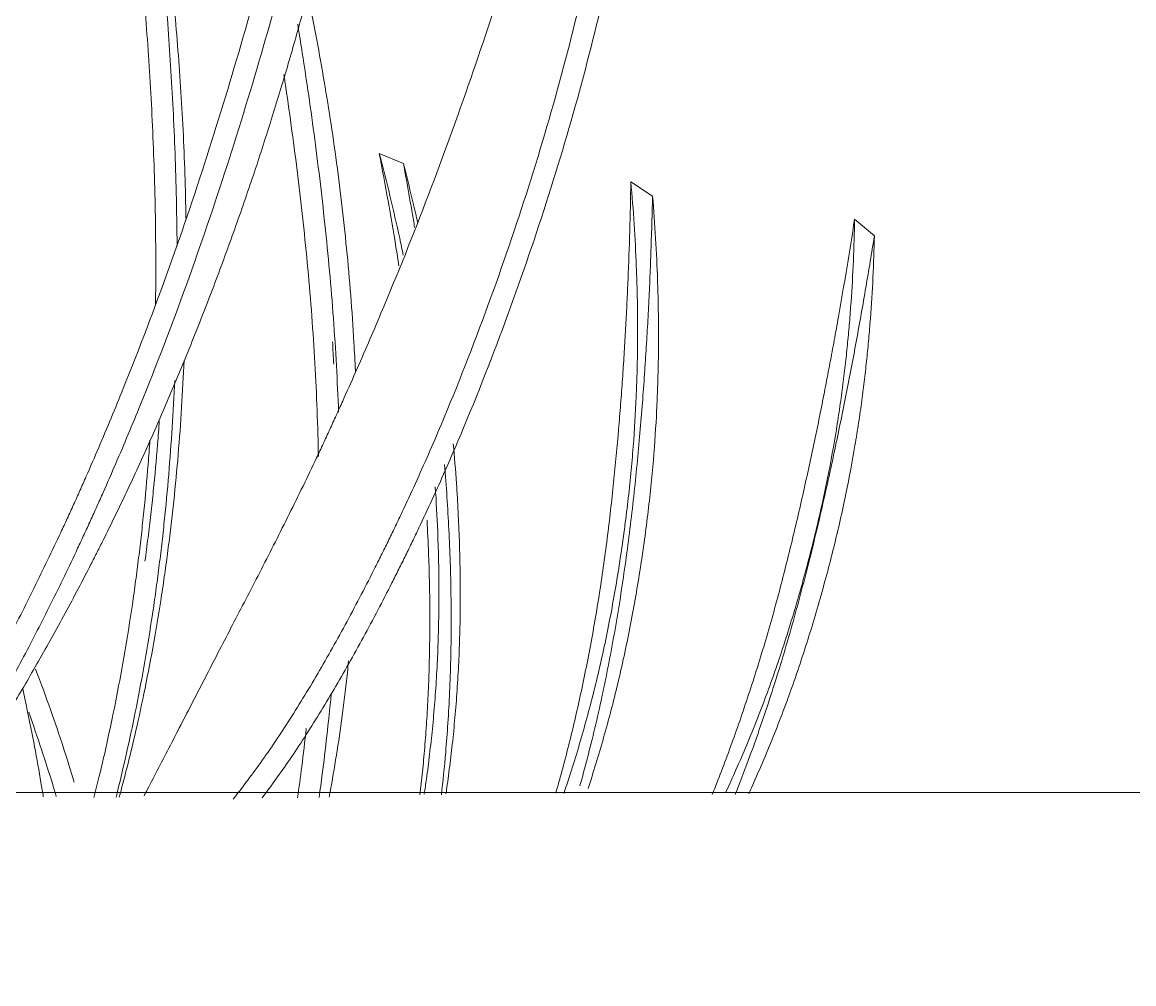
# Model space of a CAD drawing. Header units: millimetres. Extents: x -9018 to 25736, y -24663 to -1750.
# Drawn here: x -6452 to -6399.9, y -16188.6 to -16143.6 of the extents above; entities that cross this region are included whole.
import ezdxf

# ---------------------------------------------------------------- set-up
doc = ezdxf.new("R2010")
doc.units = ezdxf.units.MM
doc.layers.add('A-DETL-MBND', color=5, linetype='Continuous', lineweight=9)

# ---------------------------------------------------------------- blocks, each defined once
blk = doc.blocks.new('CRT_GAB_COZ_Bancada com cuba - Bancada em U-4227795-2 PAV')
at = {"layer": 'A-DETL-MBND'}
h = blk.add_hatch(dxfattribs=at)
h.set_pattern_fill('FP_3', color=256, style=0, pattern_type=2)
h.set_pattern_definition([(270, (15379.19, -7064.62), (101.6, -406.4), [16.764, -288.036, 16.764, -288.036, -1625.6]), (270, (15379.19, -7064.62), (101.6, -406.4), [-609.6, 16.764, -592.836, 16.764, -288.036, -711.2]), (270, (15379.19, -7064.62), (101.6, -406.4), [-1524, 16.764, -186.436, 16.764, -491.236]), (30, (15429.99, -7217.02), (301.1527, 291.1882), [16.764, -288.036, 16.764, -288.036, -1625.6]), (30, (15429.99, -7217.02), (301.1527, 291.1882), [-609.6, 16.764, -592.836, 16.764, -288.036, -711.2]), (30, (15429.99, -7217.02), (301.1527, 291.1882), [-1524, 16.764, -186.436, 16.764, -491.236]), (150, (15633.19, -7267.82), (-402.7527, 115.2118), [16.764, -288.036, 16.764, -288.036, -1625.6]), (150, (15633.19, -7267.82), (-402.7527, 115.2118), [-609.6, 16.764, -592.836, 16.764, -288.036, -711.2]), (150, (15633.19, -7267.82), (-402.7527, 115.2118), [-1524, 16.764, -186.436, 16.764, -491.236])])
h.paths.add_polyline_path([(-800.462, -633.086), (-800.148, -638.736), (-787.722, -641.107), (-780.401, -642.404), (-790.091, -641.544), (-800.462, -639.115), (-800.462, -646.007), (-790.245, -649.314), (-779.273, -652.236), (-787.722, -650.887), (-796.63, -648.265), (-800.462, -646.632), (-800.462, -1100), (-707.872, -1100.341), (-705.46, -1101.34), (-703.389, -1102.929), (-701.8, -1105), (-700.801, -1107.412), (-700.46, -1110), (-700.46, -1160), (-500.462, -1160), (-500.462, -600), (-681.231, -600), (-680.978, -605.284), (-681.995, -614.922), (-684.207, -623.349), (-687.525, -629.425), (-692.544, -634.024), (-697.163, -636.033), (-694.643, -612.969), (-693.504, -612.612), (-693.842, -610.809), (-696.886, -615.855), (-701.693, -623.349), (-708.62, -632.565), (-708.091, -633.641), (-709.527, -633.641), (-720.218, -645.442), (-725.065, -650.048), (-723.954, -650.4), (-725.356, -651.733), (-726.59, -651.498), (-713.41, -636.963), (-701.378, -621.218), (-696.987, -614.412), (-692.829, -607.322), (-691.886, -600), (-698.193, -600.45), (-711.198, -611.574), (-719.333, -617.211), (-729.593, -623.379), (-741.514, -629.482), (-741.078, -629.672), (-742.613, -629.968), (-749.331, -632.943), (-750.35, -632.259), (-747.888, -631.74), (-747.471, -632.078), (-743.46, -629.855), (-748.424, -629.582), (-751.329, -630.629), (-752.019, -629.787), (-750.942, -628.693), (-762.888, -625.953), (-776.82, -627.897), (-780.44, -628.283), (-764.468, -634.425), (-751.876, -638.418), (-735.226, -642.882), (-763.171, -639.724), (-773.455, -636.82), (-786.62, -632.948), (-794.036, -633.07), (-792.713, -632.702), (-786.099, -631.955), (-793.402, -628.269), (-795.332, -627.719), (-800.462, -627.897), (-800.462, -633.07)])
h.paths.add_polyline_path([(-800.462, -605.853), (-799.893, -606.395), (-795.375, -606.122), (-795.922, -606.96), (-795.667, -607.397), (-796.642, -609.032), (-800.462, -608.616), (-800.387, -609.041), (-797.363, -610.65), (-796.29, -610.292), (-794.322, -610.686), (-792.128, -609.546), (-791.859, -608.879), (-788.165, -608.665), (-789.795, -608.658), (-791.365, -608.308), (-790.625, -607.618), (-784.258, -607.004), (-781.734, -605.29), (-785.481, -605.219), (-790.92, -605.801), (-790.884, -605.314), (-786.941, -604.147), (-797.797, -601.705), (-800.462, -602.301)])
h.paths.add_polyline_path([(-800.462, -2500), (-500.462, -2500), (-500.462, -1940), (-700.46, -1940), (-700.801, -1992.588), (-701.8, -1995), (-703.389, -1997.071), (-705.46, -1998.66), (-707.872, -1999.659), (-710.46, -2000), (-800.462, -2000), (-800.462, -2094.004)])
h.paths.add_polyline_path([(-800.462, -612.081), (-800.462, -612.482), (-797.549, -611.435), (-800.462, -609.495), (-800.462, -611.763)])
h.paths.add_polyline_path([(-800.462, -600.84), (-798.585, -600.661), (-800.462, -600.175), (-800.462, -600.838)])
h.paths.add_polyline_path([(-800.462, -622.514), (-800.022, -624.512), (-798.189, -624.379), (-799.078, -623.65)])
h.paths.add_polyline_path([(-800.462, -617.545), (-800.462, -618.385), (-783.459, -626.807), (-769.36, -624.143), (-781.311, -620.076), (-797.934, -617.829), (-800.462, -617.519)])
h.paths.add_polyline_path([(-784.65, -618.722), (-789.677, -618.513), (-783.343, -619.564), (-783.428, -618.73)])
h.paths.add_polyline_path([(-799.77, -614.909), (-784.65, -618.183), (-794.705, -613.162), (-799.716, -614.893)])
h.paths.add_polyline_path([(-798.739, -600.115), (-796.692, -600.587), (-795.4, -600.661), (-795.38, -601.152), (-794.783, -601.336), (-793.948, -600.48), (-790.993, -600.953), (-790.778, -600.109), (-793.448, -600), (-798.675, -600)])
h.paths.add_polyline_path([(-792.452, -612.237), (-780.819, -617.496), (-778.059, -618.335), (-749.61, -617.153), (-749.891, -617.753), (-763.545, -619.715), (-771.725, -620.816), (-762.106, -623.397), (-749.239, -621.739), (-749.497, -622.467), (-756.73, -625.148), (-754.055, -625.849), (-754.445, -626.82), (-751.641, -627.119), (-734.394, -617.044), (-734.394, -616.389), (-746.337, -621.663), (-752.732, -624.031), (-752.412, -625.012), (-754.055, -625.255), (-754.708, -624.762), (-735.459, -616.377), (-726.123, -611.024), (-715.124, -600), (-729.626, -600.102), (-737.656, -604.875), (-737.662, -605.238), (-739.292, -604.75), (-738.87, -605.172), (-738.71, -605.922), (-734.629, -606.197), (-746.47, -608.029), (-746.835, -608.966), (-755.559, -611.049), (-760.555, -612.645), (-759.726, -613.464), (-761.616, -614.069), (-762.208, -613.162), (-755.037, -610.247), (-770.321, -611.173), (-779.633, -611.06), (-789.385, -610.978), (-792.334, -612.188)])
h.paths.add_polyline_path([(-790.873, -601.161), (-779.999, -602.997), (-777.06, -601.933), (-775.309, -600), (-786.752, -600.568), (-790.778, -601.147)])
h.paths.add_polyline_path([(-788.043, -609.252), (-786.158, -609.092), (-786.291, -609.423), (-774.739, -610.019), (-761.493, -609.57), (-748.259, -608.097), (-746.835, -607.463), (-760.629, -607.645), (-774.339, -607.825), (-787.853, -609.151)])
h.paths.add_polyline_path([(-784.575, -607.41), (-782.738, -607.191), (-782.813, -606.509), (-784.55, -607.397)])
h.paths.add_polyline_path([(-783.753, -626.866), (-782.481, -626.891), (-782.655, -626.744), (-783.459, -626.833)])
h.paths.add_polyline_path([(-782.2, -607.328), (-780.718, -606.872), (-779.851, -607.069), (-779.839, -607.232), (-775.551, -606.358), (-780.189, -605.843), (-782.158, -607.307)])
h.paths.add_polyline_path([(-780.446, -627.301), (-775.934, -626.543), (-776.078, -626.013), (-780.34, -627.013), (-780.446, -627.299)])
h.paths.add_polyline_path([(-777.666, -618.768), (-776.273, -618.787), (-777.29, -618.771)])
h.paths.add_polyline_path([(-776.249, -603.76), (-773.458, -603.645), (-766.514, -600), (-768.565, -600.572), (-775.342, -603.193), (-776.216, -603.739)])
h.paths.add_polyline_path([(-746.554, -601.799), (-755.903, -605.105), (-748.96, -605.168), (-748.96, -606.203), (-742.979, -605.954), (-730.314, -600), (-739.993, -600.465), (-744.136, -601.799), (-744.826, -601.373), (-746.272, -601.729)])
h.paths.add_polyline_path([(-772.397, -604.276), (-764.061, -604.826), (-759.57, -604.038), (-747.86, -601.066), (-746.273, -600.643), (-746.272, -601.708), (-742.777, -600), (-764.747, -600.262), (-772.314, -604.239)])
h.paths.add_polyline_path([(-759.843, -616.206), (-757.688, -615.791), (-756.974, -616.714), (-759.402, -616.649)])
h.paths.add_polyline_path([(-750.799, -631.083), (-748.358, -630.629), (-748.296, -631.206), (-749.76, -631.79), (-750.417, -631.343)])
h.paths.add_polyline_path([(-748.863, -627.545), (-748.085, -628.14), (-748.085, -627.638)])
h.paths.add_polyline_path([(-740.525, -623.597), (-742.138, -623.379), (-741.142, -622.983), (-740.728, -623.395)])
h.paths.add_polyline_path([(-740.2, -622.122), (-738.933, -621.753), (-738.62, -622.368), (-739.573, -622.22)])
h.paths.add_polyline_path([(-739.573, -622.983), (-740.579, -622.368), (-740.021, -622.368), (-739.581, -622.972)])
h.paths.add_polyline_path([(-737.667, -621.753), (-738.683, -621.139), (-737.838, -621.235), (-737.697, -621.663)])
h.paths.add_polyline_path([(-736.714, -621.139), (-737.52, -620.385), (-736.825, -620.524)])
h.paths.add_polyline_path([(-735.762, -620.524), (-735.301, -619.55), (-735.798, -619.829), (-735.781, -620.148)])
h.paths.add_polyline_path([(-750.469, -627.706), (-748.853, -627.539), (-747.576, -627.119), (-746.954, -627.539), (-739.555, -622.972), (-736.116, -620.362), (-736.919, -619.995), (-734.735, -618.829), (-734.394, -619.587), (-729.829, -615.859), (-731.541, -615.949), (-744.167, -623.395), (-749.797, -626.726), (-749.831, -627.386), (-750.217, -627.58)])
h.paths.add_polyline_path([(-747.269, -628.419), (-746.744, -628.536), (-732.457, -621.381), (-728.403, -618.569), (-729.497, -618.725), (-742.449, -626.17), (-745.789, -627.751)])
h.paths.add_polyline_path([(-746.523, -628.585), (-741.508, -629.289), (-726.34, -621.163), (-727.274, -620.481), (-725.563, -620.043), (-724.593, -620.131), (-709.865, -610.236), (-702.611, -604.327), (-698.193, -600), (-701.251, -600.102), (-710.348, -607.747), (-721.199, -615.321), (-732.457, -621.88), (-743.383, -627.25), (-744.949, -627.916)])
h.paths.add_polyline_path([(-743.481, -624.249), (-742.389, -623.597), (-742.774, -624.637), (-743.383, -624.303)])
h.paths.add_polyline_path([(-738.745, -602.063), (-736.943, -602.314), (-736.943, -602.846), (-737.735, -603.009), (-738.555, -602.241)])
h.paths.add_polyline_path([(-734.879, -610.36), (-733.585, -609.985), (-732.56, -610.775), (-733.761, -611.177), (-734.629, -610.543)])
h.paths.add_polyline_path([(-727.555, -617.506), (-727.219, -617.926), (-726.123, -617.812), (-711.724, -608.353), (-704.532, -602.648), (-701.495, -600), (-706.014, -600.329), (-711.466, -605.094), (-723.342, -614.433), (-727.458, -617.445)])
h.paths.add_polyline_path([(-727.175, -613.996), (-726.123, -613.836), (-722.856, -610.73), (-726.196, -613.18), (-726.904, -613.77)])
h.paths.add_polyline_path([(-693.683, -605.974), (-693.491, -604.575), (-692.884, -605.356), (-693.504, -605.836)])
blk = doc.blocks.new('Blks_Coz_Prateleira - Branco-3812657-2 PAV')
at = {"layer": 'A-DETL-MBND'}
blk.add_line((2294.7, -100), (-1595.805, -100), dxfattribs=at)
blk = doc.blocks.new('CRT_Veg_Vaso Hera Caída - Único-3794296-2 PAV')
at = {"layer": 'A-DETL-MBND'}
for p, q in [((-252.531, -41.075), (-251.604, -41.865)), ((-242.139, -42.943), (-241.121, -43.612)), ((-230.462, -44.475), (-229.335, -44.938))]:
    blk.add_line(p, q, dxfattribs=at)
for points, knots in [([(-230.744, -80.021), (-230.471, -78.477), (-229.899, -75.348), (-229.11, -71.327), (-228.431, -68.081), (-227.898, -65.637), (-227.334, -63.154), (-226.733, -60.606), (-226.089, -57.993), (-225.175, -54.453), (-223.928, -49.942), (-222.234, -44.37), (-220.34, -38.793), (-218.54, -34.092), (-217.186, -30.856), (-216.498, -29.283), (-216.103, -28.399), (-215.806, -27.745), (-215.507, -27.094), (-215.102, -26.225), (-214.377, -24.706), (-213.314, -22.571), (-212.031, -20.135), (-210.8, -17.913), (-209.634, -15.897), (-208.498, -14.023), (-207.414, -12.311), (-206.386, -10.759), (-205.424, -9.365), (-204.228, -7.695), (-203.438, -6.652), (-202.963, -6.041)], [0, 0, 0, 0, 0.0625, 0.125, 0.15625, 0.1875, 0.21875, 0.25, 0.28125, 0.3125, 0.375, 0.4375, 0.5, 0.5625, 0.59375, 0.609375, 0.617188, 0.625, 0.632812, 0.640625, 0.65625, 0.6875, 0.71875, 0.75, 0.78125, 0.8125, 0.84375, 0.875, 0.90625, 0.9375, 1, 1, 1, 1]), ([(-203.03, -6.115), (-203.74, -6.989), (-204.809, -8.342), (-206.058, -10.001), (-206.771, -10.971), (-207.308, -11.714), (-207.837, -12.459), (-208.529, -13.449), (-209.729, -15.211), (-211.142, -17.393), (-212.746, -20.058), (-213.999, -22.252), (-215.033, -24.164), (-215.73, -25.505), (-216.117, -26.266), (-216.496, -27.019), (-216.959, -27.958), (-217.685, -29.475), (-218.565, -31.389), (-219.581, -33.728), (-220.562, -36.105), (-221.523, -38.561), (-222.456, -41.085), (-223.34, -43.622), (-224.154, -46.112), (-224.901, -48.546), (-225.83, -51.77), (-226.855, -55.703), (-227.706, -59.477), (-228.297, -62.394), (-228.565, -63.82), (-228.693, -64.52)], [0, 0, 0, 0, 0.0555556, 0.0833333, 0.0972222, 0.1111111, 0.125, 0.1388889, 0.1666667, 0.2222222, 0.25, 0.2777778, 0.3055556, 0.3194444, 0.3263889, 0.3333333, 0.3472222, 0.3611111, 0.3888889, 0.4166667, 0.4444444, 0.4722222, 0.5, 0.5277778, 0.5555556, 0.5833333, 0.6111111, 0.6666667, 0.7222222, 0.75, 0.7777778, 0.7777778, 0.7777778, 0.7777778]), ([(-202.202, -6.74), (-202.676, -7.351), (-203.465, -8.395), (-204.66, -10.068), (-205.621, -11.465), (-206.648, -13.021), (-207.733, -14.74), (-208.867, -16.621), (-210.031, -18.643), (-211.257, -20.869), (-212.535, -23.31), (-213.594, -25.449), (-214.314, -26.97), (-214.718, -27.842), (-215.015, -28.493), (-215.31, -29.149), (-215.703, -30.035), (-216.387, -31.611), (-217.734, -34.854), (-219.523, -39.566), (-221.401, -45.153), (-223.079, -50.735), (-224.315, -55.254), (-225.219, -58.8), (-225.856, -61.418), (-226.45, -63.97), (-227.008, -66.459), (-227.535, -68.907), (-228.205, -72.159), (-228.985, -76.188), (-229.548, -79.324), (-229.818, -80.87)], [0, 0, 0, 0, 0.0625, 0.09375, 0.125, 0.15625, 0.1875, 0.21875, 0.25, 0.28125, 0.3125, 0.34375, 0.359375, 0.367188, 0.375, 0.382812, 0.390625, 0.40625, 0.4375, 0.5, 0.5625, 0.625, 0.6875, 0.71875, 0.75, 0.78125, 0.8125, 0.84375, 0.875, 0.9375, 1, 1, 1, 1]), ([(-252.531, -41.075), (-252.403, -40.286), (-252.204, -39.081), (-251.919, -37.44), (-251.732, -36.398), (-251.577, -35.562), (-251.419, -34.731), (-251.215, -33.687), (-250.955, -32.403), (-250.677, -31.063), (-250.373, -29.646), (-249.93, -27.687), (-249.328, -25.217), (-248.523, -22.254), (-247.64, -19.373), (-246.773, -16.878), (-246.213, -15.428), (-246.005, -14.903)], [0, 0, 0, 0, 0.0714286, 0.1071429, 0.1428571, 0.1607143, 0.1785714, 0.2142857, 0.25, 0.2857143, 0.3214286, 0.3571429, 0.4285714, 0.5, 0.5714286, 0.6428571, 0.6870223, 0.6870223, 0.6870223, 0.6870223]), ([(-246.645, -14.947), (-246.686, -15.038), (-246.901, -15.511), (-247.288, -16.39), (-247.791, -17.605), (-248.268, -18.829), (-248.722, -20.073), (-249.304, -21.785), (-249.958, -23.926), (-250.65, -26.511), (-251.223, -29.036), (-251.568, -30.906), (-251.767, -32.155), (-251.87, -32.852), (-251.942, -33.371), (-252.009, -33.879), (-252.089, -34.534), (-252.177, -35.326), (-252.266, -36.256), (-252.37, -37.52), (-252.472, -39.139), (-252.517, -40.428), (-252.531, -41.075)], [0.2737546, 0.2737546, 0.2737546, 0.2737546, 0.28125, 0.3125, 0.34375, 0.375, 0.40625, 0.4375, 0.5, 0.5625, 0.625, 0.6875, 0.71875, 0.734375, 0.75, 0.765625, 0.78125, 0.8125, 0.84375, 0.875, 0.9375, 1, 1, 1, 1]), ([(-244.933, -14.902), (-245.023, -15.124), (-245.258, -15.718), (-245.638, -16.718), (-246.063, -17.892), (-246.482, -19.108), (-247.038, -20.806), (-247.689, -22.963), (-248.386, -25.58), (-249.009, -28.187), (-249.457, -30.197), (-249.746, -31.565), (-249.905, -32.336), (-250.02, -32.911), (-250.133, -33.477), (-250.277, -34.214), (-250.449, -35.114), (-250.649, -36.184), (-250.913, -37.65), (-251.237, -39.546), (-251.483, -41.086), (-251.604, -41.865)], [0.2933206, 0.2933206, 0.2933206, 0.2933206, 0.3125, 0.34375, 0.375, 0.40625, 0.4375, 0.5, 0.5625, 0.625, 0.6875, 0.71875, 0.734375, 0.75, 0.765625, 0.78125, 0.8125, 0.84375, 0.875, 0.9375, 1, 1, 1, 1]), ([(-251.604, -41.865), (-251.593, -41.215), (-251.555, -39.92), (-251.462, -38.295), (-251.365, -37.025), (-251.281, -36.092), (-251.198, -35.297), (-251.122, -34.639), (-251.058, -34.129), (-250.988, -33.608), (-250.889, -32.908), (-250.698, -31.654), (-250.363, -29.777), (-249.803, -27.244), (-249.125, -24.65), (-248.483, -22.502), (-247.91, -20.785), (-247.463, -19.537), (-246.991, -18.307), (-246.493, -17.086), (-246.01, -15.974), (-245.696, -15.287), (-245.555, -14.984)], [0, 0, 0, 0, 0.0625, 0.125, 0.15625, 0.1875, 0.21875, 0.234375, 0.25, 0.265625, 0.28125, 0.3125, 0.375, 0.4375, 0.5, 0.5625, 0.59375, 0.625, 0.65625, 0.6875, 0.71875, 0.7443779, 0.7443779, 0.7443779, 0.7443779]), ([(-243.794, -79.39), (-243.677, -77.756), (-243.401, -74.456), (-242.939, -70.245), (-242.502, -66.86), (-242.139, -64.317), (-241.731, -61.743), (-241.267, -59.115), (-240.744, -56.431), (-239.973, -52.807), (-238.857, -48.218), (-237.202, -42.619), (-235.279, -37.055), (-233.435, -32.375), (-232.022, -29.171), (-231.298, -27.618), (-230.88, -26.745), (-230.566, -26.102), (-230.248, -25.462), (-229.817, -24.606), (-229.047, -23.113), (-227.912, -21.017), (-226.518, -18.644), (-225.163, -16.551), (-224.273, -15.319), (-223.841, -14.748)], [0, 0, 0, 0, 0.0625, 0.125, 0.15625, 0.1875, 0.21875, 0.25, 0.28125, 0.3125, 0.375, 0.4375, 0.5, 0.5625, 0.59375, 0.609375, 0.6171875, 0.625, 0.6328125, 0.640625, 0.65625, 0.6875, 0.71875, 0.75, 0.7793557, 0.7793557, 0.7793557, 0.7793557]), ([(-222.485, -14.685), (-222.658, -14.906), (-223.291, -15.727), (-224.378, -17.234), (-225.757, -19.375), (-227.146, -21.753), (-228.276, -23.852), (-229.042, -25.349), (-229.47, -26.206), (-229.787, -26.847), (-230.1, -27.492), (-230.516, -28.366), (-231.236, -29.923), (-232.641, -33.134), (-234.473, -37.825), (-236.381, -43.4), (-238.021, -49.008), (-239.125, -53.605), (-239.887, -57.236), (-240.403, -59.924), (-240.861, -62.557), (-241.262, -65.136), (-241.619, -67.683), (-242.048, -71.075), (-242.501, -75.294), (-242.769, -78.6), (-242.882, -80.236)], [0.2070171, 0.2070171, 0.2070171, 0.2070171, 0.21875, 0.25, 0.28125, 0.3125, 0.34375, 0.359375, 0.3671875, 0.375, 0.3828125, 0.390625, 0.40625, 0.4375, 0.5, 0.5625, 0.625, 0.6875, 0.71875, 0.75, 0.78125, 0.8125, 0.84375, 0.875, 0.9375, 1, 1, 1, 1]), ([(-242.882, -80.236), (-242.569, -78.971), (-241.919, -76.375), (-241.035, -72.959), (-240.282, -70.168), (-239.695, -68.049), (-239.078, -65.87), (-238.425, -63.601), (-237.731, -61.244), (-236.751, -58.018), (-235.426, -53.833), (-233.65, -48.477), (-231.682, -43.013), (-229.821, -38.376), (-228.427, -35.144), (-227.721, -33.561), (-227.316, -32.666), (-227.013, -32.003), (-226.707, -31.342), (-226.292, -30.459), (-225.552, -28.916), (-224.466, -26.735), (-223.161, -24.2), (-221.916, -21.811), (-220.743, -19.535), (-219.607, -17.333), (-218.809, -15.794), (-218.387, -14.985), (-218.313, -14.843)], [0, 0, 0, 0, 0.0625, 0.125, 0.15625, 0.1875, 0.21875, 0.25, 0.28125, 0.3125, 0.375, 0.4375, 0.5, 0.5625, 0.59375, 0.609375, 0.6171875, 0.625, 0.6328125, 0.640625, 0.65625, 0.6875, 0.71875, 0.75, 0.78125, 0.8125, 0.84375, 0.8504585, 0.8504585, 0.8504585, 0.8504585]), ([(-241.121, -43.612), (-241.18, -42.949), (-241.282, -41.627), (-241.368, -39.967), (-241.412, -38.669), (-241.433, -37.714), (-241.44, -36.901), (-241.438, -36.228), (-241.433, -35.706), (-241.423, -35.172), (-241.406, -34.455), (-241.361, -33.172), (-241.249, -31.248), (-240.999, -28.651), (-240.643, -25.986), (-240.269, -23.769), (-239.913, -21.993), (-239.625, -20.7), (-239.313, -19.426), (-238.974, -18.159), (-238.617, -16.93), (-238.283, -15.862), (-238.069, -15.218), (-237.978, -14.951)], [0, 0, 0, 0, 0.0625, 0.125, 0.15625, 0.1875, 0.21875, 0.234375, 0.25, 0.265625, 0.28125, 0.3125, 0.375, 0.4375, 0.5, 0.5625, 0.59375, 0.625, 0.65625, 0.6875, 0.71875, 0.75, 0.7728333, 0.7728333, 0.7728333, 0.7728333]), ([(-237.602, -14.966), (-237.673, -15.212), (-237.848, -15.829), (-238.123, -16.863), (-238.421, -18.067), (-238.702, -19.294), (-238.971, -20.559), (-239.317, -22.319), (-239.696, -24.543), (-240.065, -27.228), (-240.356, -29.888), (-240.542, -31.925), (-240.652, -33.307), (-240.709, -34.084), (-240.749, -34.664), (-240.786, -35.234), (-240.832, -35.975), (-240.884, -36.878), (-240.94, -37.95), (-241.006, -39.416), (-241.072, -41.307), (-241.107, -42.838), (-241.121, -43.612)], [0.2597706, 0.2597706, 0.2597706, 0.2597706, 0.28125, 0.3125, 0.34375, 0.375, 0.40625, 0.4375, 0.5, 0.5625, 0.625, 0.6875, 0.71875, 0.734375, 0.75, 0.765625, 0.78125, 0.8125, 0.84375, 0.875, 0.9375, 1, 1, 1, 1]), ([(-232.456, -14.934), (-232.471, -15.035), (-232.54, -15.506), (-232.655, -16.367), (-232.792, -17.571), (-232.91, -18.829), (-233.005, -20.123), (-233.074, -21.424), (-233.117, -22.742), (-233.139, -24.552), (-233.102, -26.802), (-232.977, -29.234), (-232.856, -30.732), (-232.8, -31.336)], [0.2101311, 0.2101311, 0.2101311, 0.2101311, 0.21875, 0.25, 0.28125, 0.3125, 0.34375, 0.375, 0.40625, 0.4375, 0.5, 0.5625, 0.6071278, 0.6071278, 0.6071278, 0.6071278]), ([(-232.394, -30.369), (-232.434, -29.862), (-232.546, -28.345), (-232.675, -25.786), (-232.722, -22.754), (-232.65, -19.692), (-232.464, -16.953), (-232.317, -15.521), (-232.244, -14.898)], [0.3925133, 0.3925133, 0.3925133, 0.3925133, 0.4285714, 0.5, 0.5714286, 0.6428571, 0.7142857, 0.7738761, 0.7738761, 0.7738761, 0.7738761]), ([(-231.959, -29.324), (-232.005, -28.63), (-232.09, -27.033), (-232.136, -24.979), (-232.124, -23.167), (-232.088, -21.846), (-232.026, -20.542), (-231.938, -19.244), (-231.826, -17.981), (-231.694, -16.774), (-231.565, -15.769), (-231.477, -15.164), (-231.441, -14.93)], [0.451301, 0.451301, 0.451301, 0.451301, 0.5, 0.5625, 0.59375, 0.625, 0.65625, 0.6875, 0.71875, 0.75, 0.78125, 0.8014754, 0.8014754, 0.8014754, 0.8014754]), ([(-231.24, -14.9), (-231.281, -15.246), (-231.359, -15.958), (-231.465, -17.103), (-231.555, -18.311), (-231.625, -19.565), (-231.673, -20.834), (-231.7, -22.135), (-231.708, -23.935), (-231.667, -25.815), (-231.599, -27.242), (-231.57, -27.764)], [0.21875, 0.21875, 0.21875, 0.21875, 0.25, 0.28125, 0.3125, 0.34375, 0.375, 0.40625, 0.4375, 0.5, 0.5363039, 0.5363039, 0.5363039, 0.5363039]), ([(-226.986, -14.785), (-227.001, -14.862), (-227.118, -15.495), (-227.331, -16.731), (-227.603, -18.57), (-227.786, -20.092), (-227.878, -20.985), (-227.896, -21.167)], [0.1831687, 0.1831687, 0.1831687, 0.1831687, 0.1875, 0.21875, 0.25, 0.28125, 0.2891973, 0.2891973, 0.2891973, 0.2891973]), ([(-227.081, -19.621), (-227.017, -18.931), (-226.881, -17.615), (-226.691, -16.046), (-226.565, -15.122), (-226.514, -14.761)], [0.71875, 0.71875, 0.71875, 0.71875, 0.75, 0.78125, 0.8021793, 0.8021793, 0.8021793, 0.8021793]), ([(-225.506, -14.757), (-225.574, -15.23), (-225.715, -16.269), (-225.847, -17.382), (-225.915, -18.005)], [0.19094533, 0.19094533, 0.19094533, 0.19094533, 0.21875, 0.25, 0.25, 0.25, 0.25]), ([(-217.151, -14.781), (-217.266, -15.205), (-217.53, -16.209), (-217.932, -17.87), (-218.365, -19.861), (-218.779, -22.027), (-219.087, -23.893), (-219.304, -25.381), (-219.451, -26.476), (-219.585, -27.561), (-219.747, -29.019), (-219.99, -31.585), (-220.126, -33.779), (-220.188, -35.248)], [0.1948065, 0.1948065, 0.1948065, 0.1948065, 0.21875, 0.25, 0.28125, 0.3125, 0.34375, 0.359375, 0.375, 0.390625, 0.40625, 0.4375, 0.5, 0.5, 0.5, 0.5]), ([(-219.748, -34.311), (-219.684, -32.837), (-219.544, -30.637), (-219.304, -28.074), (-219.143, -26.621), (-219.013, -25.543), (-218.869, -24.455), (-218.657, -22.977), (-218.356, -21.128), (-217.956, -18.99), (-217.544, -17.045), (-217.229, -15.694), (-217.047, -14.96), (-217.001, -14.778)], [0.5, 0.5, 0.5, 0.5, 0.5625, 0.59375, 0.609375, 0.625, 0.640625, 0.65625, 0.6875, 0.71875, 0.75, 0.78125, 0.7916794, 0.7916794, 0.7916794, 0.7916794]), ([(-215.967, -14.762), (-216.05, -15.092), (-216.27, -15.976), (-216.62, -17.494), (-217.026, -19.443), (-217.421, -21.584), (-217.715, -23.437), (-217.923, -24.917), (-218.063, -26.007), (-218.19, -27.088), (-218.345, -28.543), (-218.478, -30.022), (-218.562, -31.134), (-218.588, -31.513)], [0.1994358, 0.1994358, 0.1994358, 0.1994358, 0.21875, 0.25, 0.28125, 0.3125, 0.34375, 0.359375, 0.375, 0.390625, 0.40625, 0.4375, 0.4536252, 0.4536252, 0.4536252, 0.4536252]), ([(-214.201, -14.821), (-214.146, -15.004), (-213.931, -15.716), (-213.521, -17.007), (-213.124, -18.164), (-212.908, -18.77)], [0.1765373, 0.1765373, 0.1765373, 0.1765373, 0.1875, 0.21875, 0.25, 0.25, 0.25, 0.25]), ([(-212.633, -19.841), (-212.7, -19.536), (-212.903, -18.598), (-213.196, -17.132), (-213.435, -15.779), (-213.558, -15.023), (-213.593, -14.804)], [0.73539104, 0.73539104, 0.73539104, 0.73539104, 0.75, 0.78125, 0.8125, 0.82544142, 0.82544142, 0.82544142, 0.82544142]), ([(-239.115, -15.185), (-239.239, -15.564), (-239.487, -16.343), (-239.849, -17.567), (-240.194, -18.828), (-240.512, -20.098), (-240.807, -21.388), (-241.172, -23.16), (-241.559, -25.371), (-241.93, -28.029), (-242.194, -30.619), (-242.318, -32.537), (-242.37, -33.817), (-242.392, -34.532), (-242.404, -35.064), (-242.413, -35.584), (-242.418, -36.255), (-242.416, -37.065), (-242.401, -38.017), (-242.365, -39.311), (-242.288, -40.966), (-242.194, -42.283), (-242.139, -42.943)], [0.25, 0.25, 0.25, 0.25, 0.28125, 0.3125, 0.34375, 0.375, 0.40625, 0.4375, 0.5, 0.5625, 0.625, 0.6875, 0.71875, 0.734375, 0.75, 0.765625, 0.78125, 0.8125, 0.84375, 0.875, 0.9375, 1, 1, 1, 1]), ([(-242.139, -42.943), (-242.12, -42.159), (-242.086, -40.961), (-242.024, -39.324), (-241.978, -38.282), (-241.936, -37.446), (-241.89, -36.613), (-241.827, -35.566), (-241.739, -34.275), (-241.637, -32.923), (-241.518, -31.49), (-241.33, -29.503), (-241.045, -26.986), (-240.614, -23.946), (-240.09, -20.969), (-239.449, -17.994), (-238.965, -16.139), (-238.736, -15.315)], [0, 0, 0, 0, 0.0714286, 0.1071429, 0.1428571, 0.1607143, 0.1785714, 0.2142857, 0.25, 0.2857143, 0.3214286, 0.3571429, 0.4285714, 0.5, 0.5714286, 0.6428571, 0.7142857, 0.7142857, 0.7142857, 0.7142857]), ([(-219.029, -32.415), (-219.004, -32.051), (-218.922, -30.954), (-218.789, -29.488), (-218.631, -28.027), (-218.501, -26.941), (-218.406, -26.209), (-218.355, -25.84)], [0.54699364, 0.54699364, 0.54699364, 0.54699364, 0.5625, 0.59375, 0.609375, 0.625, 0.640625, 0.640625, 0.640625, 0.640625]), ([(-226.481, -30.751), (-226.48, -30.823), (-226.45, -32.367), (-226.331, -35.381), (-225.985, -39.823), (-225.498, -44.186), (-225.101, -47.064), (-224.88, -48.529), (-224.862, -48.647)], [0.4344251, 0.4344251, 0.4344251, 0.4344251, 0.4375, 0.5, 0.5625, 0.625, 0.6875, 0.6929824, 0.6929824, 0.6929824, 0.6929824]), ([(-225.511, -50.991), (-225.57, -50.632), (-225.734, -49.616), (-226.095, -47.244), (-226.557, -43.8), (-227.027, -39.44), (-227.3, -35.749), (-227.4, -33.55), (-227.426, -32.823)], [0.2639131, 0.2639131, 0.2639131, 0.2639131, 0.28125, 0.3125, 0.375, 0.4375, 0.5, 0.5308995, 0.5308995, 0.5308995, 0.5308995]), ([(-228.216, -34.747), (-228.196, -35.194), (-228.095, -37.109), (-227.829, -40.502), (-227.32, -44.809), (-226.792, -48.165), (-226.321, -50.749), (-226.073, -52.002), (-225.947, -52.613)], [0.4809143, 0.4809143, 0.4809143, 0.4809143, 0.5, 0.5625, 0.625, 0.6875, 0.71875, 0.75, 0.75, 0.75, 0.75]), ([(-218.85, -37.854), (-218.857, -38.312), (-218.874, -40.247), (-218.826, -43.625), (-218.676, -47.099), (-218.508, -49.796), (-218.36, -51.767), (-218.197, -53.654), (-218.022, -55.465), (-217.834, -57.239), (-217.559, -59.616), (-217.171, -62.597), (-216.828, -64.931), (-216.649, -66.089)], [0.5431387, 0.5431387, 0.5431387, 0.5431387, 0.5625, 0.625, 0.6875, 0.71875, 0.75, 0.78125, 0.8125, 0.84375, 0.875, 0.9375, 1, 1, 1, 1]), ([(-230.253, -39.681), (-230.208, -39.967), (-230.049, -40.967), (-229.749, -42.725), (-229.477, -44.197), (-229.335, -44.938)], [0.8497151, 0.8497151, 0.8497151, 0.8497151, 0.875, 0.9375, 1, 1, 1, 1]), ([(-229.335, -44.938), (-229.51, -44.276), (-229.843, -42.955), (-230.21, -41.354), (-230.405, -40.437), (-230.46, -40.173)], [0, 0, 0, 0, 0.0625, 0.125, 0.1505356, 0.1505356, 0.1505356, 0.1505356]), ([(-217.753, -65.571), (-217.927, -64.414), (-218.261, -62.084), (-218.637, -59.107), (-218.903, -56.734), (-219.084, -54.963), (-219.252, -53.154), (-219.407, -51.27), (-219.547, -49.301), (-219.705, -46.607), (-219.819, -43.723), (-219.855, -41.443), (-219.861, -40.601)], [0, 0, 0, 0, 0.0625, 0.125, 0.15625, 0.1875, 0.21875, 0.25, 0.28125, 0.3125, 0.375, 0.4110734, 0.4110734, 0.4110734, 0.4110734]), ([(-230.462, -44.475), (-230.601, -43.723), (-230.779, -42.729), (-230.952, -41.71), (-230.991, -41.478)], [0, 0, 0, 0, 0.07142857, 0.09237221, 0.09237221, 0.09237221, 0.09237221]), ([(-231.126, -41.729), (-231.069, -41.984), (-230.858, -42.901), (-230.633, -43.815), (-230.462, -44.475)], [0.91337053, 0.91337053, 0.91337053, 0.91337053, 0.9375, 1, 1, 1, 1]), ([(-220.276, -41.914), (-220.266, -42.605), (-220.215, -44.713), (-220.079, -47.403), (-219.886, -50.024), (-219.718, -51.932), (-219.532, -53.753), (-219.332, -55.491), (-219.115, -57.187), (-218.799, -59.452), (-218.355, -62.283), (-217.959, -64.483), (-217.753, -65.571)], [0.5949438, 0.5949438, 0.5949438, 0.5949438, 0.625, 0.6875, 0.71875, 0.75, 0.78125, 0.8125, 0.84375, 0.875, 0.9375, 1, 1, 1, 1])]:
    blk.add_open_spline(points, degree=3, knots=knots, dxfattribs=at)
for points in [[(-213.234, -20.782), (-213.484, -20.124), (-213.947, -18.858), (-214.536, -17.122), (-214.882, -16.025), (-215.044, -15.493)], [(-227.143, -36.121), (-227.164, -35.771), (-227.183, -35.422), (-227.2, -35.073)]]:
    blk.add_open_spline(points, degree=3, dxfattribs=at)

msp = doc.modelspace()

# ---------------------------------------------------------------- block references
at = {"layer": 'A-DETL-MBND'}
for name, p, rotation in [('CRT_GAB_COZ_Bancada com cuba - Bancada em U-4227795-2 PAV', (-7064.62, -15379.188), 90), ('CRT_Veg_Vaso Hera Caída - Único-3794296-2 PAV', (-6664.62, -16194.651), 180)]:
    msp.add_blockref(name, p, dxfattribs=dict(at, rotation=rotation))
msp.add_blockref('Blks_Coz_Prateleira - Branco-3812657-2 PAV', (-4859.32, -16079.651), dxfattribs=at)

doc.saveas('drawing.dxf')
